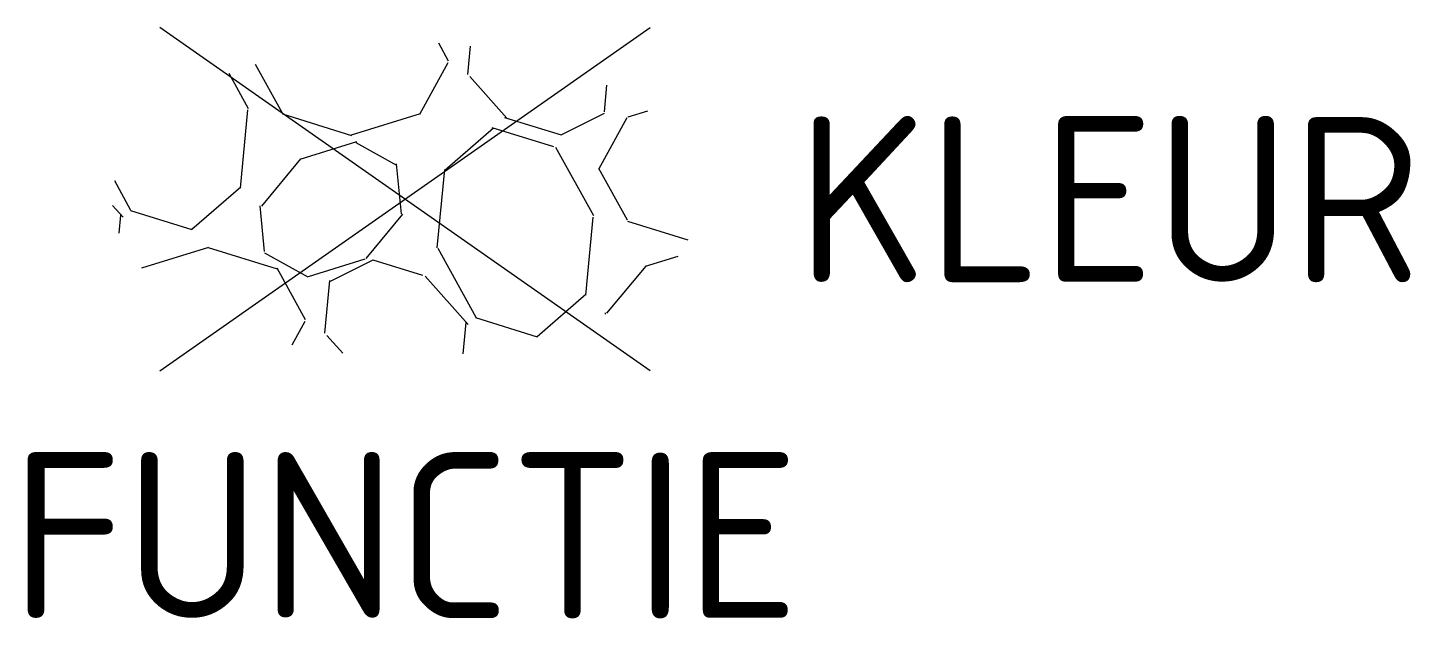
# Model space of a CAD drawing. Header units: metres. Extents: x -4.1 to 10.9, y -4.6 to 1.9.
import ezdxf
from ezdxf.enums import TextEntityAlignment as Align

# ---------------------------------------------------------------- set-up
doc = ezdxf.new("R2010")
doc.units = ezdxf.units.M
doc.styles.add('NLCS-ISO', font='NLCS-ISO.ttf')

msp = doc.modelspace()

# ---------------------------------------------------------------- linework, layer by layer
for p, q in [((-2.662, -1.864), (2.662, 1.864)), ((2.662, -1.864), (-2.662, 1.864)), ((0.473, 1.501), (0.367, 1.694)), ((0.681, 1.355), (0.71, 1.663)), ((-1.697, 0.984), (-1.909, 1.367)), ((-1.627, 1.469), (-1.334, 0.94)), ((0.16, 0.926), (0.47, 1.487)), ((1.107, 0.883), (0.705, 1.333)), ((2.165, 0.949), (2.192, 1.238)), ((-1.784, 0.122), (-1.704, 0.972)), ((-1.33, 0.927), (-0.581, 0.694)), ((-0.58, 0.7), (0.169, 0.932)), ((1.696, 0.701), (2.166, 0.937)), ((2.632, 0.958), (2.418, 0.892)), ((0.431, 0.316), (0.962, 0.775)), ((1.617, 0.569), (0.945, 0.778)), ((1.082, 0.889), (1.695, 0.699)), ((2.409, 0.885), (2.099, 0.324)), ((-0.527, 0.623), (-1.14, 0.433)), ((-0.087, 0.367), (-0.528, 0.612)), ((2.049, -0.18), (1.638, 0.564)), ((-1.555, -0.073), (-1.129, 0.439)), ((-0.039, -0.159), (-0.091, 0.386)), ((0.35, -0.525), (0.431, 0.323)), ((2.102, 0.337), (2.413, -0.224)), ((-3.154, 0.204), (-2.978, -0.116)), ((-2.312, -0.324), (-1.78, 0.136)), ((-3.06, -0.194), (-3.174, -0.066)), ((-2.98, -0.12), (-2.312, -0.328)), ((-1.523, -0.567), (-1.57, -0.07)), ((-3.102, -0.368), (-3.084, -0.173)), ((-0.423, -0.641), (-0.024, -0.162)), ((1.962, -1.042), (2.043, -0.192)), ((2.417, -0.237), (3.07, -0.44)), ((-2.132, -0.522), (-2.858, -0.747)), ((-1.384, -0.76), (-2.133, -0.528)), ((-1.05, -0.847), (-1.522, -0.585)), ((0.355, -0.531), (0.769, -1.279)), ((-1.079, -1.309), (-1.389, -0.747)), ((-1.046, -0.838), (-0.433, -0.647)), ((-0.816, -0.893), (-0.346, -0.657)), ((0.193, -0.828), (-0.347, -0.66)), ((2.192, -1.237), (2.618, -0.725)), ((2.96, -0.621), (2.607, -0.731)), ((-0.871, -1.455), (-0.816, -0.88)), ((0.687, -1.358), (0.218, -0.834)), ((1.434, -1.488), (1.966, -1.028)), ((-1.223, -1.579), (-1.082, -1.323)), ((0.631, -1.677), (0.663, -1.337)), ((0.766, -1.284), (1.435, -1.492)), ((2.178, -1.246), (2.176, -1.234)), ((-0.673, -1.672), (-0.847, -1.477))]:
    msp.add_line(p, q)

# ---------------------------------------------------------------- texts
at = {"style": 'NLCS-ISO'}
msp.add_attdef('KLEUR', text='', height=1.8, dxfattribs=at).set_placement((4.25, 0), align=Align.MIDDLE_LEFT)
at = {"style": 'NLCS-ISO', "flags": 1}
msp.add_attdef('FUNCTIE', text='', height=1.8, dxfattribs=at).set_placement((0, -2.75), align=Align.TOP_CENTER)

doc.saveas('drawing.dxf')
